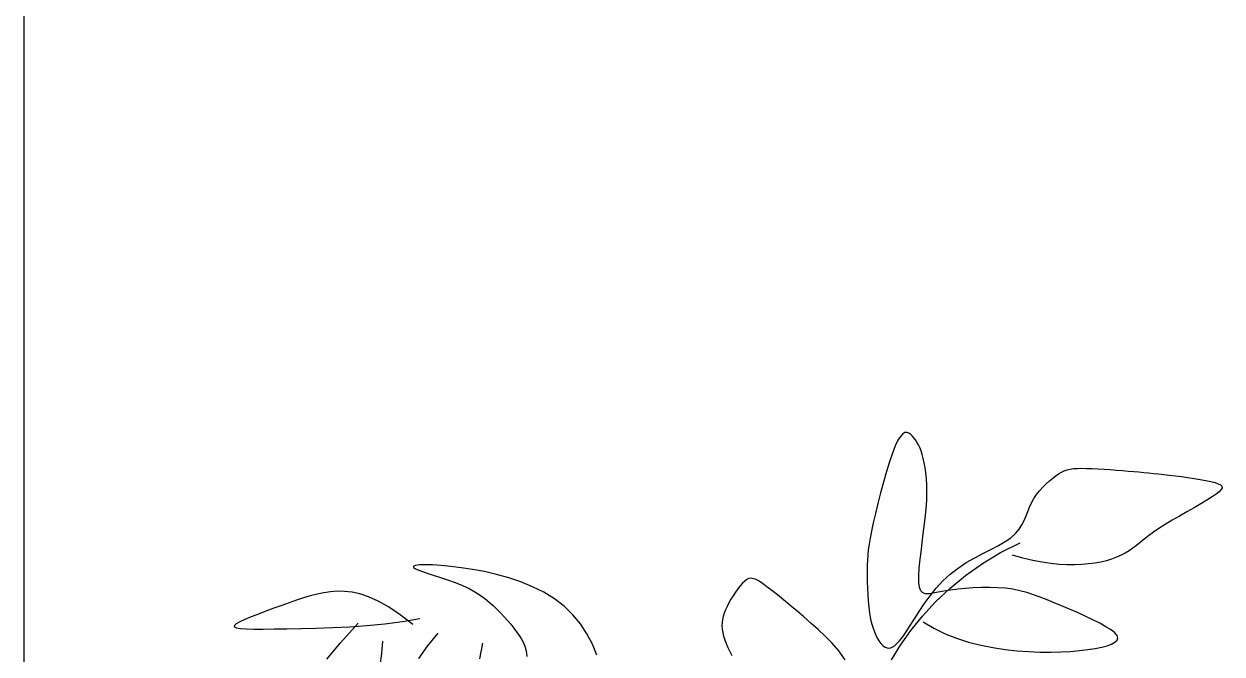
# Model space of a CAD drawing. Header units: millimetres. Extents: x -4017 to 59953, y -688 to 66564.
# Drawn here: x 20509 to 22117, y 24797 to 25643 of the extents above; entities that cross this region are included whole.
import ezdxf

# ---------------------------------------------------------------- set-up
doc = ezdxf.new("R2010")
doc.units = ezdxf.units.MM
doc.layers.add('www.cad-blocks.net', color=7, linetype='Continuous')

# ---------------------------------------------------------------- blocks, each defined once
blk = doc.blocks.new('A$C516926BB')
blk.add_line((22.968, 38.5194), (22.968, 0))
blk = doc.blocks.new('A$C386B76FF')
for p, q in [((1.0365, 1.3684), (1.0332, 1.3632)), ((1.0395, 1.3717), (1.0365, 1.3684)), ((1.0424, 1.3734), (1.0395, 1.3717)), ((1.0451, 1.3736), (1.0424, 1.3734)), ((1.0477, 1.3728), (1.0451, 1.3736)), ((1.0501, 1.3712), (1.0477, 1.3728)), ((1.0523, 1.369), (1.0501, 1.3712)), ((1.0545, 1.3665), (1.0523, 1.369)), ((1.0566, 1.3638), (1.0545, 1.3665)), ((1.0296, 1.3558), (1.0258, 1.346)), ((1.0332, 1.3632), (1.0296, 1.3558)), ((1.0587, 1.3606), (1.0566, 1.3638)), ((1.0606, 1.3572), (1.0587, 1.3606)), ((1.0624, 1.3533), (1.0606, 1.3572)), ((1.0641, 1.349), (1.0624, 1.3533)), ((1.0258, 1.346), (1.0218, 1.3343)), ((1.0657, 1.3442), (1.0641, 1.349)), ((1.0672, 1.3389), (1.0657, 1.3442)), ((1.0685, 1.3331), (1.0672, 1.3389)), ((1.0177, 1.3211), (1.0137, 1.3071)), ((1.0218, 1.3343), (1.0177, 1.3211)), ((1.0697, 1.3267), (1.0685, 1.3331)), ((1.0707, 1.3196), (1.0697, 1.3267)), ((1.0715, 1.3117), (1.0707, 1.3196)), ((1.2488, 1.3181), (1.2526, 1.3203)), ((1.2526, 1.3203), (1.2563, 1.3221)), ((1.2563, 1.3221), (1.2601, 1.3234)), ((1.2601, 1.3234), (1.2642, 1.3244)), ((1.2642, 1.3244), (1.2688, 1.3251)), ((1.2688, 1.3251), (1.2739, 1.3254)), ((1.2739, 1.3254), (1.2797, 1.3256)), ((1.2797, 1.3256), (1.2863, 1.3255)), ((1.2863, 1.3255), (1.2937, 1.3252)), ((1.2937, 1.3252), (1.3015, 1.3249)), ((1.3015, 1.3249), (1.3097, 1.3243)), ((1.3097, 1.3243), (1.318, 1.3238)), ((1.318, 1.3238), (1.3263, 1.3231)), ((1.3263, 1.3231), (1.3344, 1.3225)), ((1.3344, 1.3225), (1.3422, 1.3218)), ((1.3422, 1.3218), (1.3495, 1.3212)), ((1.3495, 1.3212), (1.3564, 1.3206)), ((1.3564, 1.3206), (1.363, 1.32)), ((1.363, 1.32), (1.3695, 1.3194)), ((1.3695, 1.3194), (1.3761, 1.3188)), ((1.3761, 1.3188), (1.3828, 1.3181)), ((1.0137, 1.3071), (1.0098, 1.2926)), ((1.0719, 1.303), (1.0715, 1.3117)), ((1.072, 1.2933), (1.0719, 1.303)), ((1.2275, 1.3002), (1.2319, 1.3046)), ((1.2319, 1.3046), (1.2364, 1.3087)), ((1.2364, 1.3087), (1.2408, 1.3123)), ((1.2408, 1.3123), (1.2449, 1.3155)), ((1.2449, 1.3155), (1.2488, 1.3181)), ((1.3828, 1.3181), (1.3898, 1.3174)), ((1.3898, 1.3174), (1.3973, 1.3165)), ((1.3973, 1.3165), (1.4054, 1.3155)), ((1.4054, 1.3155), (1.4138, 1.3144)), ((1.4138, 1.3144), (1.4223, 1.3133)), ((1.4223, 1.3133), (1.4307, 1.312)), ((1.4307, 1.312), (1.4388, 1.3107)), ((1.4388, 1.3107), (1.4463, 1.3093)), ((1.4463, 1.3093), (1.4529, 1.3078)), ((1.4529, 1.3078), (1.4586, 1.3064)), ((1.4586, 1.3064), (1.4629, 1.3048)), ((1.4629, 1.3048), (1.466, 1.3032)), ((1.466, 1.3032), (1.4677, 1.3014)), ((1.0098, 1.2926), (1.0062, 1.2783)), ((1.0717, 1.2826), (1.072, 1.2933)), ((1.2155, 1.2849), (1.2192, 1.2902)), ((1.2192, 1.2902), (1.2232, 1.2954)), ((1.2232, 1.2954), (1.2275, 1.3002)), ((1.4548, 1.2872), (1.4478, 1.2828)), ((1.4603, 1.291), (1.4548, 1.2872)), ((1.4644, 1.2942), (1.4603, 1.291)), ((1.4669, 1.297), (1.4644, 1.2942)), ((1.468, 1.2993), (1.4669, 1.297)), ((1.4677, 1.3014), (1.468, 1.2993)), ((1.0062, 1.2783), (1.0029, 1.2647)), ((1.0696, 1.258), (1.0709, 1.2708)), ((1.0709, 1.2708), (1.0717, 1.2826)), ((1.2073, 1.2675), (1.2097, 1.2735)), ((1.2097, 1.2735), (1.2123, 1.2793)), ((1.2123, 1.2793), (1.2155, 1.2849)), ((1.4305, 1.2727), (1.4208, 1.2672)), ((1.4396, 1.278), (1.4305, 1.2727)), ((1.4478, 1.2828), (1.4396, 1.278)), ((1.0029, 1.2647), (1, 1.2522)), ((1.068, 1.2444), (1.0696, 1.258)), ((1.1995, 1.2496), (1.2025, 1.2555)), ((1.2025, 1.2555), (1.205, 1.2616)), ((1.205, 1.2616), (1.2073, 1.2675)), ((1.4012, 1.2558), (1.3919, 1.2502)), ((1.411, 1.2615), (1.4012, 1.2558)), ((1.4208, 1.2672), (1.411, 1.2615)), ((0.9977, 1.2413), (0.9959, 1.2319)), ((1, 1.2522), (0.9977, 1.2413)), ((1.0663, 1.2305), (1.068, 1.2444)), ((1.1846, 1.2325), (1.1908, 1.238)), ((1.1908, 1.238), (1.1957, 1.2437)), ((1.1957, 1.2437), (1.1995, 1.2496)), ((1.3759, 1.2397), (1.3693, 1.2349)), ((1.3834, 1.2448), (1.3759, 1.2397)), ((1.3919, 1.2502), (1.3834, 1.2448)), ((0.9945, 1.2236), (0.9934, 1.2161)), ((0.9959, 1.2319), (0.9945, 1.2236)), ((1.0646, 1.2167), (1.0663, 1.2305)), ((1.1579, 1.2168), (1.1679, 1.2221)), ((1.1679, 1.2221), (1.1769, 1.2272)), ((1.1709, 1.2125), (1.197, 1.2257)), ((1.1769, 1.2272), (1.1846, 1.2325)), ((1.3531, 1.2221), (1.3482, 1.2184)), ((1.3581, 1.2261), (1.3531, 1.2221)), ((1.3635, 1.2303), (1.3581, 1.2261)), ((1.3693, 1.2349), (1.3635, 1.2303)), ((0.9927, 1.2091), (0.9922, 1.2024)), ((0.9934, 1.2161), (0.9927, 1.2091)), ((1.063, 1.2036), (1.0646, 1.2167)), ((1.1361, 1.2055), (1.1472, 1.2114)), ((1.1464, 1.1977), (1.1709, 1.2125)), ((1.1472, 1.2114), (1.1579, 1.2168)), ((1.2009, 1.2052), (1.187, 1.2092)), ((1.3264, 1.2062), (1.3198, 1.2038)), ((1.3325, 1.2089), (1.3264, 1.2062)), ((1.3381, 1.2118), (1.3325, 1.2089)), ((1.3433, 1.215), (1.3381, 1.2118)), ((1.3482, 1.2184), (1.3433, 1.215)), ((0.3858, 1.1952), (0.383, 1.1941)), ((0.383, 1.1941), (0.383, 1.1925)), ((0.383, 1.1925), (0.3859, 1.1906)), ((0.3912, 1.1959), (0.3858, 1.1952)), ((0.3859, 1.1906), (0.3914, 1.1883)), ((0.3989, 1.1961), (0.3912, 1.1959)), ((0.4086, 1.1959), (0.3989, 1.1961)), ((0.42, 1.1952), (0.4086, 1.1959)), ((0.433, 1.194), (0.42, 1.1952)), ((0.4472, 1.1922), (0.433, 1.194)), ((0.4623, 1.1899), (0.4472, 1.1922)), ((0.4782, 1.1869), (0.4623, 1.1899)), ((0.992, 1.1957), (0.9919, 1.1887)), ((0.9922, 1.2024), (0.992, 1.1957)), ((1.0612, 1.1808), (1.0618, 1.1915)), ((1.0618, 1.1915), (1.063, 1.2036)), ((1.1033, 1.1837), (1.1139, 1.1918)), ((1.1139, 1.1918), (1.1249, 1.199)), ((1.1237, 1.1816), (1.1464, 1.1977)), ((1.1249, 1.199), (1.1361, 1.2055)), ((1.2141, 1.202), (1.2009, 1.2052)), ((1.2266, 1.1996), (1.2141, 1.202)), ((1.2384, 1.1978), (1.2266, 1.1996)), ((1.2496, 1.1967), (1.2384, 1.1978)), ((1.2602, 1.1961), (1.2496, 1.1967)), ((1.2703, 1.1961), (1.2602, 1.1961)), ((1.2798, 1.1965), (1.2703, 1.1961)), ((1.2888, 1.1972), (1.2798, 1.1965)), ((1.2973, 1.1984), (1.2888, 1.1972)), ((1.3053, 1.1998), (1.2973, 1.1984)), ((1.3128, 1.2016), (1.3053, 1.1998)), ((1.3198, 1.2038), (1.3128, 1.2016)), ((0.3914, 1.1883), (0.3989, 1.1856)), ((0.3989, 1.1856), (0.408, 1.1827)), ((0.408, 1.1827), (0.418, 1.1794)), ((0.418, 1.1794), (0.4285, 1.1759)), ((0.4285, 1.1759), (0.4389, 1.1722)), ((0.4944, 1.1832), (0.4782, 1.1869)), ((0.5108, 1.1787), (0.4944, 1.1832)), ((0.5271, 1.1732), (0.5108, 1.1787)), ((0.8275, 1.1742), (0.8245, 1.1714)), ((0.8304, 1.1763), (0.8275, 1.1742)), ((0.8331, 1.1776), (0.8304, 1.1763)), ((0.836, 1.178), (0.8331, 1.1776)), ((0.8392, 1.1775), (0.836, 1.178)), ((0.8427, 1.1762), (0.8392, 1.1775)), ((0.8468, 1.174), (0.8427, 1.1762)), ((0.8516, 1.1708), (0.8468, 1.174)), ((0.9919, 1.1887), (0.9918, 1.1811)), ((0.9918, 1.1811), (0.9919, 1.1731)), ((1.0612, 1.1721), (1.0612, 1.1808)), ((1.0845, 1.1648), (1.0935, 1.1746)), ((1.0935, 1.1746), (1.1033, 1.1837)), ((1.1027, 1.1644), (1.1237, 1.1816)), ((0.2627, 1.1587), (0.2537, 1.1569)), ((0.2718, 1.16), (0.2627, 1.1587)), ((0.2811, 1.1606), (0.2718, 1.16)), ((0.2906, 1.1605), (0.2811, 1.1606)), ((0.3006, 1.1594), (0.2906, 1.1605)), ((0.3112, 1.1571), (0.3006, 1.1594)), ((0.4389, 1.1722), (0.4488, 1.1683)), ((0.4488, 1.1683), (0.4577, 1.1642)), ((0.4577, 1.1642), (0.4656, 1.1599)), ((0.4656, 1.1599), (0.4727, 1.1555)), ((0.5429, 1.1667), (0.5271, 1.1732)), ((0.558, 1.1592), (0.5429, 1.1667)), ((0.5722, 1.1504), (0.558, 1.1592)), ((0.815, 1.1594), (0.8119, 1.1547)), ((0.8182, 1.1639), (0.815, 1.1594)), ((0.8214, 1.1679), (0.8182, 1.1639)), ((0.8245, 1.1714), (0.8214, 1.1679)), ((0.8572, 1.1667), (0.8516, 1.1708)), ((0.8638, 1.1617), (0.8572, 1.1667)), ((0.8713, 1.1558), (0.8638, 1.1617)), ((0.9919, 1.1731), (0.9922, 1.1647)), ((0.9922, 1.1647), (0.9926, 1.1562)), ((1.0621, 1.1656), (1.0612, 1.1721)), ((1.0639, 1.1612), (1.0621, 1.1656)), ((1.0666, 1.1585), (1.0639, 1.1612)), ((1.0703, 1.1573), (1.0666, 1.1585)), ((1.0805, 1.1579), (1.0749, 1.1572)), ((1.0762, 1.1544), (1.0845, 1.1648)), ((1.0872, 1.1592), (1.0805, 1.1579)), ((1.0834, 1.1463), (1.1027, 1.1644)), ((1.0949, 1.1606), (1.0872, 1.1592)), ((1.1037, 1.1621), (1.0949, 1.1606)), ((1.1133, 1.1633), (1.1037, 1.1621)), ((1.1235, 1.1644), (1.1133, 1.1633)), ((1.1343, 1.1652), (1.1235, 1.1644)), ((1.1452, 1.1657), (1.1343, 1.1652)), ((1.1562, 1.1658), (1.1452, 1.1657)), ((1.1671, 1.1654), (1.1562, 1.1658)), ((1.1775, 1.1646), (1.1671, 1.1654)), ((1.1874, 1.1632), (1.1775, 1.1646)), ((1.1969, 1.1613), (1.1874, 1.1632)), ((1.2061, 1.1589), (1.1969, 1.1613)), ((1.2152, 1.156), (1.2061, 1.1589)), ((0.2062, 1.1416), (0.1957, 1.1378)), ((0.2163, 1.1452), (0.2062, 1.1416)), ((0.226, 1.1487), (0.2163, 1.1452)), ((0.2354, 1.1518), (0.226, 1.1487)), ((0.2446, 1.1545), (0.2354, 1.1518)), ((0.2537, 1.1569), (0.2446, 1.1545)), ((0.3228, 1.1532), (0.3112, 1.1571)), ((0.3355, 1.1474), (0.3228, 1.1532)), ((0.3495, 1.1395), (0.3355, 1.1474)), ((0.4727, 1.1555), (0.479, 1.1509)), ((0.479, 1.1509), (0.4848, 1.1462)), ((0.4848, 1.1462), (0.4901, 1.1414)), ((0.5851, 1.1404), (0.5722, 1.1504)), ((0.8062, 1.1449), (0.8038, 1.1402)), ((0.8089, 1.1498), (0.8062, 1.1449)), ((0.8119, 1.1547), (0.8089, 1.1498)), ((0.8794, 1.1492), (0.8713, 1.1558)), ((0.8882, 1.142), (0.8794, 1.1492)), ((0.8974, 1.1342), (0.8882, 1.142)), ((0.9926, 1.1562), (0.9932, 1.1476)), ((0.9932, 1.1476), (0.994, 1.1392)), ((1.0615, 1.1335), (1.0685, 1.1439)), ((1.066, 1.1274), (1.0834, 1.1463)), ((1.0685, 1.1439), (1.0762, 1.1544)), ((1.0749, 1.1572), (1.0703, 1.1573)), ((1.2242, 1.1528), (1.2152, 1.156)), ((1.2334, 1.1492), (1.2242, 1.1528)), ((1.2429, 1.1452), (1.2334, 1.1492)), ((1.2528, 1.141), (1.2429, 1.1452)), ((0.1653, 1.1263), (0.1569, 1.1228)), ((0.1749, 1.1301), (0.1653, 1.1263)), ((0.1851, 1.1339), (0.1749, 1.1301)), ((0.1957, 1.1378), (0.1851, 1.1339)), ((0.3651, 1.1292), (0.3495, 1.1395)), ((0.3824, 1.1161), (0.3651, 1.1292)), ((0.4901, 1.1414), (0.4951, 1.1365)), ((0.4951, 1.1365), (0.4999, 1.1316)), ((0.4999, 1.1316), (0.5046, 1.1265)), ((0.5046, 1.1265), (0.5091, 1.1215)), ((0.5967, 1.1292), (0.5851, 1.1404)), ((0.607, 1.117), (0.5967, 1.1292)), ((0.7986, 1.1269), (0.7976, 1.1227)), ((0.7999, 1.1312), (0.7986, 1.1269)), ((0.8017, 1.1356), (0.7999, 1.1312)), ((0.8038, 1.1402), (0.8017, 1.1356)), ((0.9068, 1.1261), (0.8974, 1.1342)), ((0.9164, 1.1177), (0.9068, 1.1261)), ((0.994, 1.1392), (0.9951, 1.1311)), ((0.9951, 1.1311), (0.9965, 1.1234)), ((1.0504, 1.108), (1.066, 1.1274)), ((1.0552, 1.1236), (1.0615, 1.1335)), ((1.2632, 1.1365), (1.2528, 1.141)), ((1.2739, 1.1319), (1.2632, 1.1365)), ((1.2845, 1.1271), (1.2739, 1.1319)), ((1.2946, 1.1224), (1.2845, 1.1271)), ((0.1452, 1.1168), (0.1426, 1.1144)), ((0.1426, 1.1144), (0.1427, 1.1127)), ((0.1427, 1.1127), (0.1455, 1.1114)), ((0.1501, 1.1196), (0.1452, 1.1168)), ((0.1455, 1.1114), (0.1508, 1.1105)), ((0.1569, 1.1228), (0.1501, 1.1196)), ((0.1508, 1.1105), (0.1587, 1.1101)), ((0.1587, 1.1101), (0.1689, 1.1099)), ((0.1689, 1.1099), (0.1814, 1.1099)), ((0.1814, 1.1099), (0.1961, 1.1101)), ((0.1961, 1.1101), (0.213, 1.1104)), ((0.213, 1.1104), (0.2318, 1.1107)), ((0.2318, 1.1107), (0.2524, 1.1111)), ((0.2524, 1.1111), (0.2742, 1.1118)), ((0.2742, 1.1118), (0.2971, 1.1129)), ((0.2852, 1.0916), (0.3089, 1.1179)), ((0.2971, 1.1129), (0.3206, 1.1145)), ((0.3206, 1.1145), (0.3445, 1.1168)), ((0.3445, 1.1168), (0.3683, 1.1199)), ((0.3683, 1.1199), (0.3917, 1.124)), ((0.5091, 1.1215), (0.5135, 1.1164)), ((0.5135, 1.1164), (0.5176, 1.1113)), ((0.5176, 1.1113), (0.5214, 1.1063)), ((0.6158, 1.1037), (0.607, 1.117)), ((0.7971, 1.1185), (0.7969, 1.1143)), ((0.7969, 1.1143), (0.7972, 1.1099)), ((0.7976, 1.1227), (0.7971, 1.1185)), ((0.7972, 1.1099), (0.798, 1.1053)), ((0.926, 1.1091), (0.9164, 1.1177)), ((0.9965, 1.1234), (0.9982, 1.1163)), ((0.9982, 1.1163), (1.0002, 1.1097)), ((1.0002, 1.1097), (1.0024, 1.1039)), ((1.0442, 1.1064), (1.0494, 1.1145)), ((1.0494, 1.1145), (1.0552, 1.1236)), ((1.067, 1.1197), (1.0812, 1.1111)), ((1.0812, 1.1111), (1.0963, 1.1037)), ((1.304, 1.1177), (1.2946, 1.1224)), ((1.3123, 1.1131), (1.304, 1.1177)), ((1.3191, 1.1088), (1.3123, 1.1131)), ((0.3415, 1.0935), (0.34, 1.0773)), ((0.4017, 1.0871), (0.4161, 1.1046)), ((0.5214, 1.1063), (0.5249, 1.1013)), ((0.5249, 1.1013), (0.5279, 1.0964)), ((0.5279, 1.0964), (0.5305, 1.0915)), ((0.6232, 1.0896), (0.6158, 1.1037)), ((0.798, 1.1053), (0.7991, 1.1005)), ((0.7991, 1.1005), (0.8007, 1.0955)), ((0.8007, 1.0955), (0.8027, 1.0904)), ((0.9355, 1.1003), (0.926, 1.1091)), ((0.9448, 1.091), (0.9355, 1.1003)), ((1.0024, 1.1039), (1.0048, 1.0987)), ((1.0048, 1.0987), (1.0074, 1.0943)), ((1.0074, 1.0943), (1.0101, 1.0906)), ((1.0314, 1.0901), (1.0353, 1.0942)), ((1.0353, 1.0942), (1.0395, 1.0997)), ((1.0366, 1.0883), (1.0504, 1.108)), ((1.0395, 1.0997), (1.0442, 1.1064)), ((1.0963, 1.1037), (1.1119, 1.0975)), ((1.1119, 1.0975), (1.1279, 1.0924)), ((1.3241, 1.1048), (1.3191, 1.1088)), ((1.3271, 1.1011), (1.3241, 1.1048)), ((1.3243, 1.0921), (1.3271, 1.0948)), ((1.328, 1.0978), (1.3271, 1.1011)), ((1.3271, 1.0948), (1.328, 1.0978)), ((0.267, 1.0694), (0.2852, 1.0916)), ((0.34, 1.0773), (0.338, 1.0608)), ((0.3904, 1.0706), (0.4017, 1.0871)), ((0.4756, 1.091), (0.4716, 1.07)), ((0.5305, 1.0915), (0.5325, 1.0868)), ((0.5325, 1.0868), (0.534, 1.0821)), ((0.534, 1.0821), (0.5349, 1.0776)), ((0.5349, 1.0776), (0.5353, 1.0731)), ((0.6291, 1.0747), (0.6232, 1.0896)), ((0.8027, 1.0904), (0.805, 1.0852)), ((0.805, 1.0852), (0.8075, 1.0799)), ((0.8075, 1.0799), (0.8102, 1.0746)), ((0.9538, 1.0807), (0.9448, 1.091)), ((0.9624, 1.0688), (0.9538, 1.0807)), ((1.0101, 1.0906), (1.0129, 1.0877)), ((1.0129, 1.0877), (1.0158, 1.0857)), ((1.0158, 1.0857), (1.0186, 1.0846)), ((1.0186, 1.0846), (1.0216, 1.0844)), ((1.0216, 1.0844), (1.0246, 1.0852)), ((1.0246, 1.0685), (1.0366, 1.0883)), ((1.0246, 1.0852), (1.0279, 1.0871)), ((1.0279, 1.0871), (1.0314, 1.0901)), ((1.1279, 1.0924), (1.1442, 1.0882)), ((1.1442, 1.0882), (1.1606, 1.085)), ((1.1606, 1.085), (1.1769, 1.0825)), ((1.1769, 1.0825), (1.1929, 1.0807)), ((1.1929, 1.0807), (1.2085, 1.0796)), ((1.2085, 1.0796), (1.2236, 1.0789)), ((1.2236, 1.0789), (1.2381, 1.0788)), ((1.2381, 1.0788), (1.2519, 1.0792)), ((1.2519, 1.0792), (1.2648, 1.0799)), ((1.2648, 1.0799), (1.2769, 1.081)), ((1.2769, 1.081), (1.2879, 1.0823)), ((1.2879, 1.0823), (1.2978, 1.0839)), ((1.2978, 1.0839), (1.3066, 1.0856)), ((1.3066, 1.0856), (1.314, 1.0876)), ((1.314, 1.0876), (1.3199, 1.0897)), ((1.3199, 1.0897), (1.3243, 1.0921))]:
    blk.add_line(p, q)

msp = doc.modelspace()

# ---------------------------------------------------------------- block references
at = {"xscale": 1000, "yscale": 1000, "zscale": 1000}
msp.add_blockref('A$C386B76FF', (20648.9, 23720.9), dxfattribs=at)
at = {"layer": 'www.cad-blocks.net', "color": 155, "true_color": 0x546d8e, "xscale": 1000, "yscale": 1000, "zscale": 1000}
msp.add_blockref('A$C516926BB', (-2458.7, 9375.6), dxfattribs=at)

doc.saveas('drawing.dxf')
